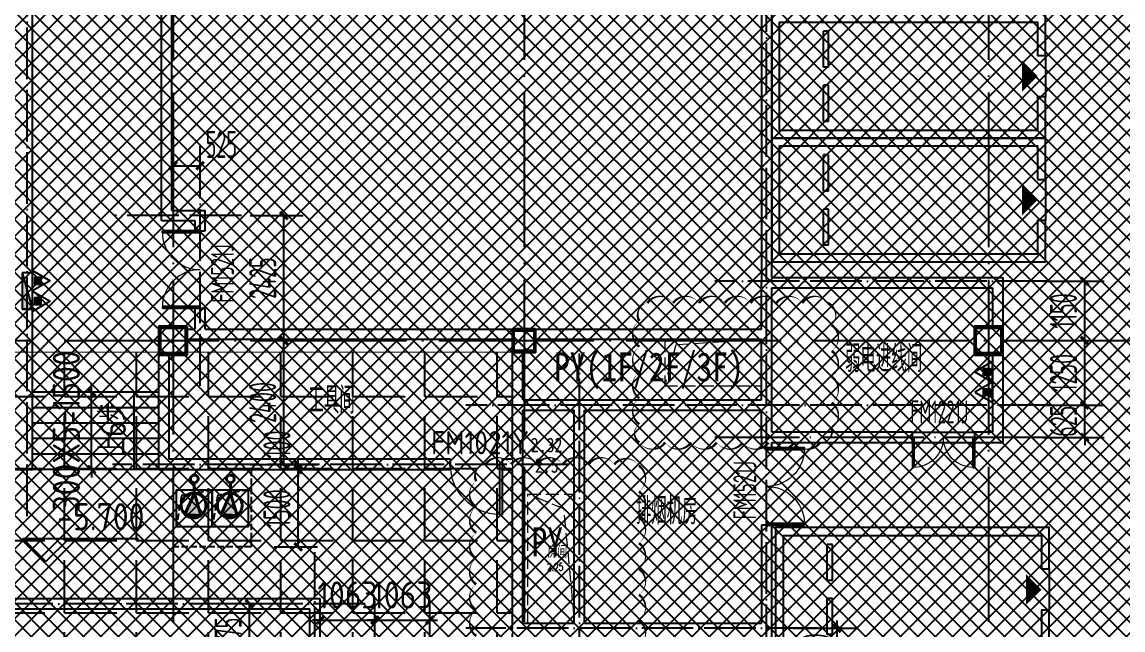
# Model space of a CAD drawing. Extents: x -473190 to 2138458, y -81875 to 2633646.
# Drawn here: x 503612 to 524941, y 110583 to 122368 of the extents above; entities that cross this region are included whole.
import ezdxf

# ---------------------------------------------------------------- set-up
doc = ezdxf.new("R2010")
doc.units = 0
doc.header["$LTSCALE"] = 1000
for name, pattern in [('DASH', [0.35, 0.25, -0.1]), ('DOTE', [2.42, 2, -0.2, 0.02, -0.2]), ('排水', [1.1, 1, -0.1])]:
    doc.linetypes.add(name, pattern=pattern)
for name, color, linetype in [('00-停车位', 67, 'Continuous'), ('A-COLUMN', 2, 'Continuous'), ('A-ROOM_NAME', 23, 'Continuous'), ('A-STAIR', 3, 'Continuous'), ('A-WALL', 2, 'Continuous'), ('DIM_ELEV', 3, 'Continuous'), ('DIM_SYMB', 3, 'Continuous'), ('DOOR_FIRE', 4, 'Continuous'), ('DOOR_FIRE_TEXT', 7, 'Continuous'), ('DOTE', 1, 'DOTE'), ('PUB_DIM', 3, 'Continuous'), ('PUB_TEXT', 7, 'Continuous'), ('RF-QT', 30, 'Continuous'), ('SPACE', 7, 'Continuous'), ('W-EQUIP_消火栓', 7, 'Continuous'), ('W-EQUIP_灭火器', 7, 'Continuous'), ('WINDOW', 4, 'Continuous'), ('WINDOW_TEXT', 7, 'Continuous'), ('排水', 4, 'Continuous'), ('索引线', 252, 'Continuous'), ('集水坑', 4, 'Continuous')]:
    doc.layers.add(name, color=color, linetype=linetype)
for name, color, linetype, lineweight in [('GPS-污水', 2, '排水', 40), ('HOLE', 52, 'Continuous', 15), ('钢柱', 51, 'Continuous', 35)]:
    doc.layers.add(name, color=color, linetype=linetype, lineweight=lineweight)
doc.styles.add('8B2_01', font='simhei.ttf', dxfattribs={"width": 0.8})
doc.styles.add('8B2_02', font='tssdeng.shx', dxfattribs={"width": 0.6, "bigfont": 'TSSDCHN.shx'})
doc.styles.add('_TCH_DIM_T3', font='tssdeng.shx', dxfattribs={"width": 0.564706, "bigfont": '@@@tssdchn.shx'})
doc.styles.add('_TCH_SPACE', font='SIMPLEX', dxfattribs={"height": 5, "bigfont": 'GBCBIG'})
doc.styles.add('_TCH_WINDOW', font='tssdeng.shx', dxfattribs={"width": 0.8, "height": 3.5, "bigfont": 'tssdchn.shx'})
doc.styles.get("Standard").update_dxf_attribs({"font": 'gbenor.shx', "bigfont": 'gbcbig.shx'})
doc.styles.add('STANDARD_T3', font='gbenor.shx', dxfattribs={"bigfont": 'gbcbig.shx'})
doc.dimstyles.new('_TCH_ARCH&&150', dxfattribs={"dimtxt": 525, "dimasz": 150, "dimexe": 375, "dimexo": 450, "dimgap": 150, "dimtad": 1, "dimdec": 0, "dimzin": 0, "dimdsep": 46, "dimtxsty": '_TCH_DIM_T3', "dimblk": 'ARCHTICK', "dimcen": 0.09, "dimclrt": 7, "dimazin": 2, "dimtfac": 1, "dimtdec": 0, "dimtix": 1, "dimtmove": 2, "dimatfit": 3, "dimfxl": 0, "dimtolj": 1, "dimtzin": 0, "dimarcsym": 0})
doc.dimstyles.new('STANDARD&&150', dxfattribs={"dimtxt": 525, "dimasz": 150, "dimexe": 375, "dimexo": 450, "dimgap": 225, "dimtad": 1, "dimdec": 0, "dimzin": 0, "dimdsep": 46, "dimtxsty": 'STANDARD_T3', "dimblk": 'ARCHTICK', "dimcen": 0.09, "dimadec": 0, "dimazin": 0, "dimtfac": 1, "dimtdec": 0, "dimtix": 1, "dimtmove": 2, "dimatfit": 3, "dimfxl": 0, "dimtolj": 1, "dimtzin": 0, "dimarcsym": 0})

# ---------------------------------------------------------------- blocks, each defined once
blk = doc.blocks.new('车位2400x5300')
at = {"layer": '00-停车位', "color": 251}
for p, q in [((-875, -1000), (-175, -1000)), ((-875, -1100), (-875, -1000)), ((-175, -1100), (-175, -1000)), ((175, -1000), (875, -1000)), ((175, -1100), (175, -1000)), ((875, -1100), (875, -1000)), ((-875, -1100), (-175, -1100)), ((175, -1100), (875, -1100)), ((400, -5300), (-400, -5300))]:
    blk.add_line(p, q, dxfattribs=at)
blk.add_lwpolyline([(400, -5150), (400, -5300), (1200, -5300), (1200, 0), (-1200, 0), (-1200, -5300), (-400, -5300), (-400, -5150), (-1050, -5150), (-1050, -150), (1050, -150), (1050, -5150), (400, -5150)], dxfattribs=at)
blk.add_lwpolyline([(0, -5150, 0, 600, 0), (0, -4850, 600, 600, 0)], format="xyseb", dxfattribs=at)
blk = doc.blocks.new('$SB01_1')
h = blk.add_hatch(color=256)
h.dxf.hatch_style = 1
h.paths.add_polyline_path([(-0.381, -0.323), (0.5, 0), (-0.381, 0.323)])
h.paths.add_polyline_path([(0, 0), (0.002, 0), (0.002, 0.001), (0, 0.001)], flags=24)
h.paths.add_polyline_path([(0, -0.002), (0.003, -0.002), (0.003, -0.001), (0, -0.001)], flags=24)
h.paths.add_polyline_path([(0, -0.003), (0.003, -0.003), (0.003, -0.002), (0, -0.002)], flags=24)
for p, q in [((0.5, 0), (-0.381, 0.323)), ((-0.381, 0.323), (-0.381, -0.323)), ((0.5, 0), (-0.381, -0.323))]:
    blk.add_line(p, q)
blk.add_circle((0, 0), 0.5)
at = {"flags": 1}
for tag, p in [('UNIT', (0, 0)), ('SPEC', (0, -0.002)), ('WHAT', (0, -0.003))]:
    blk.add_attdef(tag, p, '', height=0.001, dxfattribs=at)
blk = doc.blocks.new('人防集水坑')
at = {"layer": 'GPS-污水', "linetype": '排水'}
for p, q in [((307486, 701151), (307284, 701151)), ((307486, 700451), (307284, 700451))]:
    blk.add_line(p, q, dxfattribs=at)
for centre in [(307561, 701151), (307561, 700451)]:
    blk.add_circle(centre, 75, dxfattribs=at)
at = {"layer": '集水坑', "linetype": 'DASH', "ltscale": 0.5}
blk.add_lwpolyline([(306241, 700051), (306241, 701551), (307741, 701551), (307741, 700051)], close=True, dxfattribs=at)
at = {"layer": '集水坑', "linetype": 'Continuous', "ltscale": 0.5}
for points in [[(306641, 701501), (306641, 700801), (307341, 700801), (307341, 701501)], [(306641, 700801), (306641, 700101), (307341, 700101), (307341, 700801)]]:
    blk.add_lwpolyline(points, close=True, dxfattribs=at)
at = {"layer": '集水坑', "linetype": 'DASH', "ltscale": 0.5}
for points in [[(307341, 700801), (307237, 701397), (306641, 701501)], [(307347, 700101), (307243, 700697), (306647, 700801)]]:
    blk.add_lwpolyline(points, dxfattribs=at)
at = {"layer": 'GPS-污水', "linetype": '排水', "xscale": -480.0000000000002, "yscale": 480.0000000000002, "zscale": 480.0000000000002, "rotation": 176.2535374729293}
for p in [(307045, 701164, 0), (307045, 700464, 0)]:
    blk.add_blockref('$SB01_1', p, dxfattribs=at)
blk = doc.blocks.new('_ArchTick')
at = {"color": 0, "linetype": 'ByBlock', "const_width": 0.4}
blk.add_lwpolyline([(-0.5, -0.5), (0.5, 0.5)], dxfattribs=at)
blk = doc.blocks.new('*D5316')
at = {"layer": 'Defpoints', "color": 0, "transparency": 16777216}
for p in [(70496, -70918), (71409, -70918), (70496, -72418)]:
    blk.add_point(p, dxfattribs=at)
at = {"layer": 'PUB_DIM', "color": 0, "lineweight": -2, "transparency": 16777216}
for p, q in [((70946, -70918), (71784, -70918)), ((71409, -72418), (71409, -70918)), ((70946, -72418), (71784, -72418))]:
    blk.add_line(p, q, dxfattribs=at)
at = {"layer": 'PUB_DIM', "color": 0, "lineweight": -2, "transparency": 16777216, "xscale": 150, "yscale": 150, "zscale": 150}
for p, rotation in [((71409, -70918), 90), ((71409, -72418), 270)]:
    blk.add_blockref('_ArchTick', p, dxfattribs=dict(at, rotation=rotation))
at = {"layer": 'PUB_DIM', "color": 7, "transparency": 16777216, "insert": (70997, -71668), "char_height": 525, "attachment_point": 5, "rotation": 90, "style": '_TCH_DIM_T3'}
blk.add_mtext('\\A1;1500', dxfattribs=at)
blk = doc.blocks.new('*D5317')
at = {"layer": 'Defpoints', "color": 0, "transparency": 16777216}
for p in [(70496, -70818), (70496, -70918), (71409, -70818)]:
    blk.add_point(p, dxfattribs=at)
at = {"layer": 'PUB_DIM', "color": 0, "lineweight": -2, "transparency": 16777216}
for p, q in [((71409, -70818), (71409, -70668)), ((70946, -70818), (71784, -70818)), ((70946, -70918), (71784, -70918)), ((71409, -70918), (71409, -70818)), ((71409, -70918), (71409, -71068))]:
    blk.add_line(p, q, dxfattribs=at)
at = {"layer": 'PUB_DIM', "color": 0, "lineweight": -2, "transparency": 16777216, "xscale": 150, "yscale": 150, "zscale": 150}
for p, rotation in [((71409, -70818), 270), ((71409, -70918), 90)]:
    blk.add_blockref('_ArchTick', p, dxfattribs=dict(at, rotation=rotation))
at = {"layer": 'PUB_DIM', "color": 7, "transparency": 16777216, "insert": (70997, -70426), "char_height": 525, "attachment_point": 5, "rotation": 90, "style": '_TCH_DIM_T3'}
blk.add_mtext('\\A1;100', dxfattribs=at)
blk = doc.blocks.new('A$C00330F2E')
at = {"layer": '钢柱', "color": 4, "lineweight": 35}
for points in [[(33925, -36050), (33375, -36050), (33375, -36600), (33925, -36600)], [(33895, -36570), (33405, -36570), (33405, -36080), (33895, -36080)], [(40675, -36100), (40225, -36100), (40225, -36550), (40675, -36550)], [(40645, -36520), (40255, -36520), (40255, -36130), (40645, -36130)], [(49725, -36050), (49175, -36050), (49175, -36600), (49725, -36600)], [(49695, -36570), (49205, -36570), (49205, -36080), (49695, -36080)]]:
    blk.add_lwpolyline(points, close=True, dxfattribs=at)
blk = doc.blocks.new('A$C4F5A101F')
at = {"layer": 'DOTE', "color": 16, "linetype": 'DOTE', "ltscale": 1.5}
for p, q in [((-223139.7, 16373.7), (-223139.7, -213765.2)), ((-216339.7, 16373.7), (-216339.7, -213765.2)), ((-207339.7, 16373.7), (-207339.7, -213765.2)), ((-297848.4, -39257.4), (-173939.7, -39257.4))]:
    blk.add_line(p, q, dxfattribs=at)
blk = doc.blocks.new('*D5496')
at = {"layer": 'Defpoints', "color": 0, "transparency": 16777216}
for p in [(50924, -21150), (52188, -21150), (50924, -22300)]:
    blk.add_point(p, dxfattribs=at)
at = {"layer": 'PUB_DIM', "color": 0, "lineweight": -2, "transparency": 16777216}
for p, q in [((51374, -21150), (52563, -21150)), ((52188, -22300), (52188, -21150)), ((51374, -22300), (52563, -22300))]:
    blk.add_line(p, q, dxfattribs=at)
at = {"layer": 'PUB_DIM', "color": 0, "lineweight": -2, "transparency": 16777216, "xscale": 150, "yscale": 150, "zscale": 150}
for p, rotation in [((52188, -21150), 90), ((52188, -22300), 270)]:
    blk.add_blockref('_ArchTick', p, dxfattribs=dict(at, rotation=rotation))
at = {"layer": 'PUB_DIM', "color": 7, "transparency": 16777216, "insert": (51776, -21725), "char_height": 525, "attachment_point": 5, "rotation": 90, "style": '_TCH_DIM_T3'}
blk.add_mtext('\\A1;1150', dxfattribs=at)
blk = doc.blocks.new('*D5497')
at = {"layer": 'Defpoints', "color": 0, "transparency": 16777216}
for p in [(50924, -22300), (52188, -22300), (50924, -23550)]:
    blk.add_point(p, dxfattribs=at)
at = {"layer": 'PUB_DIM', "color": 0, "lineweight": -2, "transparency": 16777216}
for p, q in [((51374, -22300), (52563, -22300)), ((52188, -23550), (52188, -22300)), ((51374, -23550), (52563, -23550))]:
    blk.add_line(p, q, dxfattribs=at)
at = {"layer": 'PUB_DIM', "color": 0, "lineweight": -2, "transparency": 16777216, "xscale": 150, "yscale": 150, "zscale": 150}
for p, rotation in [((52188, -22300), 90), ((52188, -23550), 270)]:
    blk.add_blockref('_ArchTick', p, dxfattribs=dict(at, rotation=rotation))
at = {"layer": 'PUB_DIM', "color": 7, "transparency": 16777216, "insert": (51776, -22925), "char_height": 525, "attachment_point": 5, "rotation": 90, "style": '_TCH_DIM_T3'}
blk.add_mtext('\\A1;1250', dxfattribs=at)
blk = doc.blocks.new('*D5498')
at = {"layer": 'Defpoints', "color": 0, "transparency": 16777216}
for p in [(50924, -23550), (52188, -23550), (50924, -24175)]:
    blk.add_point(p, dxfattribs=at)
at = {"layer": 'PUB_DIM', "color": 0, "lineweight": -2, "transparency": 16777216}
for p, q in [((52188, -23550), (52188, -23400)), ((51374, -23550), (52563, -23550)), ((52188, -24175), (52188, -23550)), ((51374, -24175), (52563, -24175)), ((52188, -24175), (52188, -24325))]:
    blk.add_line(p, q, dxfattribs=at)
at = {"layer": 'PUB_DIM', "color": 0, "lineweight": -2, "transparency": 16777216, "xscale": 150, "yscale": 150, "zscale": 150}
for p, rotation in [((52188, -23550), 270), ((52188, -24175), 90)]:
    blk.add_blockref('_ArchTick', p, dxfattribs=dict(at, rotation=rotation))
at = {"layer": 'PUB_DIM', "color": 7, "transparency": 16777216, "insert": (51776, -23862), "char_height": 525, "attachment_point": 5, "rotation": 90, "style": '_TCH_DIM_T3'}
blk.add_mtext('\\A1;625', dxfattribs=at)
blk = doc.blocks.new('*D5499')
at = {"layer": 'Defpoints', "color": 0, "transparency": 16777216}
for p in [(35573, -19875), (36674, -19875), (35573, -22300)]:
    blk.add_point(p, dxfattribs=at)
at = {"layer": 'PUB_DIM', "color": 0, "lineweight": -2, "transparency": 16777216}
for p, q in [((36023, -19875), (37049, -19875)), ((36674, -22300), (36674, -19875)), ((36023, -22300), (37049, -22300))]:
    blk.add_line(p, q, dxfattribs=at)
at = {"layer": 'PUB_DIM', "color": 0, "lineweight": -2, "transparency": 16777216, "xscale": 150, "yscale": 150, "zscale": 150}
for p, rotation in [((36674, -19875), 90), ((36674, -22300), 270)]:
    blk.add_blockref('_ArchTick', p, dxfattribs=dict(at, rotation=rotation))
at = {"layer": 'PUB_DIM', "color": 7, "transparency": 16777216, "insert": (36262, -21088), "char_height": 525, "attachment_point": 5, "rotation": 90, "style": '_TCH_DIM_T3'}
blk.add_mtext('\\A1;2425', dxfattribs=at)
blk = doc.blocks.new('*D5500')
at = {"layer": 'Defpoints', "color": 0, "transparency": 16777216}
for p in [(35573, -22300), (36674, -22300), (35573, -24700)]:
    blk.add_point(p, dxfattribs=at)
at = {"layer": 'PUB_DIM', "color": 0, "lineweight": -2, "transparency": 16777216}
for p, q in [((36023, -22300), (37049, -22300)), ((36674, -24700), (36674, -22300)), ((36023, -24700), (37049, -24700))]:
    blk.add_line(p, q, dxfattribs=at)
at = {"layer": 'PUB_DIM', "color": 0, "lineweight": -2, "transparency": 16777216, "xscale": 150, "yscale": 150, "zscale": 150}
for p, rotation in [((36674, -22300), 90), ((36674, -24700), 270)]:
    blk.add_blockref('_ArchTick', p, dxfattribs=dict(at, rotation=rotation))
at = {"layer": 'PUB_DIM', "color": 7, "transparency": 16777216, "insert": (36262, -23500), "char_height": 525, "attachment_point": 5, "rotation": 90, "style": '_TCH_DIM_T3'}
blk.add_mtext('\\A1;2400', dxfattribs=at)
blk = doc.blocks.new('*D5501')
at = {"layer": 'Defpoints', "color": 0, "transparency": 16777216}
for p in [(35050, -18909), (34525, -19863), (35050, -19863)]:
    blk.add_point(p, dxfattribs=at)
at = {"layer": 'PUB_DIM', "color": 0, "lineweight": -2, "transparency": 16777216}
for p, q in [((34525, -19413), (34525, -18534)), ((35050, -19413), (35050, -18534)), ((34525, -18909), (35050, -18909))]:
    blk.add_line(p, q, dxfattribs=at)
at = {"layer": 'PUB_DIM', "color": 0, "lineweight": -2, "transparency": 16777216, "xscale": 150, "yscale": 150, "zscale": 150, "rotation": 180}
blk.add_blockref('_ArchTick', (34525, -18909), dxfattribs=at)
at = {"layer": 'PUB_DIM', "color": 0, "lineweight": -2, "transparency": 16777216, "xscale": 150, "yscale": 150, "zscale": 150}
blk.add_blockref('_ArchTick', (35050, -18909), dxfattribs=at)
at = {"layer": 'PUB_DIM', "color": 7, "transparency": 16777216, "insert": (35462, -18497), "char_height": 525, "attachment_point": 5, "style": '_TCH_DIM_T3'}
blk.add_mtext('\\A1;525', dxfattribs=at)
blk = doc.blocks.new('*D5506')
at = {"layer": 'Defpoints', "color": 0, "transparency": 16777216}
for p in [(36005, -27400), (36991, -27400), (36991, -28675)]:
    blk.add_point(p, dxfattribs=at)
at = {"layer": 'PUB_DIM', "color": 0, "lineweight": -2, "transparency": 16777216}
for p, q in [((36541, -27400), (35630, -27400)), ((36005, -28675), (36005, -27400)), ((36541, -28675), (35630, -28675))]:
    blk.add_line(p, q, dxfattribs=at)
at = {"layer": 'PUB_DIM', "color": 0, "lineweight": -2, "transparency": 16777216, "xscale": 150, "yscale": 150, "zscale": 150}
for p, rotation in [((36005, -27400), 90), ((36005, -28675), 270)]:
    blk.add_blockref('_ArchTick', p, dxfattribs=dict(at, rotation=rotation))
at = {"layer": 'PUB_DIM', "color": 7, "transparency": 16777216, "insert": (35593, -28038), "char_height": 525, "attachment_point": 5, "rotation": 90, "style": '_TCH_DIM_T3'}
blk.add_mtext('\\A1;1275', dxfattribs=at)
blk = doc.blocks.new('*D5511')
at = {"layer": 'Defpoints', "color": 0, "transparency": 16777216}
for p in [(46089, -27875), (47389, -27875), (46089, -28675)]:
    blk.add_point(p, dxfattribs=at)
at = {"layer": 'PUB_DIM', "color": 0, "lineweight": -2, "transparency": 16777216}
for p, q in [((47389, -27875), (47389, -27725)), ((46539, -27875), (47764, -27875)), ((47389, -28675), (47389, -27875)), ((46539, -28675), (47764, -28675)), ((47389, -28675), (47389, -28825))]:
    blk.add_line(p, q, dxfattribs=at)
at = {"layer": 'PUB_DIM', "color": 0, "lineweight": -2, "transparency": 16777216, "xscale": 150, "yscale": 150, "zscale": 150}
for p, rotation in [((47389, -27875), 270), ((47389, -28675), 90)]:
    blk.add_blockref('_ArchTick', p, dxfattribs=dict(at, rotation=rotation))
at = {"layer": 'PUB_DIM', "color": 7, "transparency": 16777216, "insert": (46977, -28275), "char_height": 525, "attachment_point": 5, "rotation": 90, "style": '_TCH_DIM_T3'}
blk.add_mtext('\\A1;800', dxfattribs=at)
blk = doc.blocks.new('A$C031B73C8')
blk.add_lwpolyline([(60534.9, -45425, 0, 50, 0.5205671), (61034.9, -45425, 0, 50, 0.5205671), (61534.9, -45425, 0, 50, 0.5205671), (62034.9, -45425, 0, 50, 0.5205671), (62534.9, -45425, 0, 50, 0.5205671), (63034.9, -45425, 0, 50, 0.5205671), (63534.9, -45425, 0, 50, 0.5205671), (64034.9, -45425, 0, 50, 0.5205671), (64260.9, -45151, 0, 50, 0.5205671), (64260.9, -44651, 0, 50, 0.5205671), (64260.9, -44151, 0, 50, 0.5205671), (64260.9, -43651, 0, 50, 0.5205671), (64260.9, -43151, 0, 50, 0.5205671), (64189.1, -42722.7, 0, 50, 0.5205671), (63689.1, -42722.7, 0, 50, 0.5205671), (63189.1, -42722.7, 0, 50, 0.5205671), (62689.1, -42722.7, 0, 50, 0.5205671), (62189.1, -42722.7, 0, 50, 0.5205671), (61689.1, -42722.7, 0, 50, 0.5205671), (61189.1, -42722.7, 0, 50, 0.5205671), (60689.1, -42722.7, 0, 50, 0.5205671), (60534.9, -43068.5, 0, 50, 0.5205671), (60534.9, -43568.5, 0, 50, 0.5205671), (60534.9, -44068.5, 0, 50, 0.5205671), (60534.9, -44568.5, 0, 50, 0.5205671), (60534.9, -45068.5, 0, 50, 0.5205671)], format="xyseb", close=True)
blk.add_lwpolyline([(60525, -49375, 0, 50, 0.5205671), (60525, -48875, 0, 50, 0.5205671), (60525, -48375, 0, 50, 0.5205671), (60525, -47875, 0, 50, 0.5205671), (60525, -47375, 0, 50, 0.5205671), (60525, -46875, 0, 50, 0.5205671), (60525, -46375, 0, 50, 0.5205671), (60525, -45875, 0, 50, 0.5205671), (60050, -45850, 0, 50, 0.5205671), (59550, -45850, 0, 50, 0.5205671), (59050, -45850, 0, 50, 0.5205671), (58550, -45850, 0, 50, 0.5205671), (58050, -45850, 0, 50, 0.5205671), (57550, -45850, 0, 50, 0.5205671), (57375, -46175, 0, 50, 0.5205671), (57375, -46675, 0, 50, 0.5205671), (57375, -47175, 0, 50, 0.5205671), (57375, -47675, 0, 50, 0.5205671), (57375, -48175, 0, 50, 0.5205671), (57375, -48675, 0, 50, 0.5205671), (57375, -49175, 0, 50, 0.5205671)], format="xyseb")
at = {"layer": 'HOLE', "linetype": 'DASH'}
for points in [[(61025, -44325), (62900, -44325), (62900, -43425), (61025, -43425)], [(62900, -43425), (61239.5, -43534.7), (61025, -44325)], [(61025, -43425), (61025, -44325)], [(59273.7, -48825), (59075.9, -46713.1), (58375, -46425)]]:
    blk.add_lwpolyline(points, dxfattribs=at)
blk.add_lwpolyline([(59275, -46425), (59273.7, -48925), (58373.7, -48925), (58375, -46425)], close=True, dxfattribs=at)
at = {"layer": 'SPACE', "style": '_TCH_SPACE'}
blk.add_text('房间', height=241.13, dxfattribs=at).set_placement((58753.9, -47660.4))
at = {"layer": 'SPACE', "style": '_TCH_SPACE', "width": 0.705882}
blk.add_text('2.25', height=148.75, dxfattribs=at).set_placement((58746.9, -47909.8))
blk = doc.blocks.new('$TwtSys$00000434')
for p, q in [((-0.5, 0.5), (-0.5, -0.5)), ((-0.5, -0.5), (0.5, 0.5)), ((0.5, 0.5), (-0.5, 0.5)), ((0.5, -0.5), (0.5, 0.5)), ((-0.5, -0.5), (0.5, -0.5))]:
    blk.add_line(p, q)
blk.add_solid([(0.5, -0.5), (0.5, 0.5), (-0.5, -0.5)])
blk = doc.blocks.new('$TwtSys$00000546')
h = blk.add_hatch()
h.set_pattern_fill('ANSI31', color=256, scale=200, style=0)
h.set_pattern_definition([(45, (-38543.802, -6670.83), (-17.67767, 17.67767), [])])
h.paths.add_polyline_path([(-65, 174), (65, 174), (65, 44), (-65, 44)])
for points in [[(0, 344), (-198, 0), (198, 0)], [(-65, 174), (65, 174), (65, 44), (-65, 44)]]:
    blk.add_lwpolyline(points, close=True)
blk = doc.blocks.new('ADFASDF')
h = blk.add_hatch()
h.set_pattern_fill('ANSI37', color=8, scale=150)
h.set_pattern_definition([(45, (0, 0), (-168.3798, 168.3798), []), (135, (0, 0), (-168.3798, -168.3798), [])])
h.paths.add_polyline_path([(521397, 239186), (521397, 224886), (539697, 224886), (539697, 169261), (524947, 169261), (524947, 171211), (527822, 171211), (527922, 176611), (501318, 176611), (501125, 109884), (530547, 109887), (530547, 107449), (538188, 100503), (536147, 98236), (540086, 94690), (517812, 69953), (517812, 59790), (482108, 20136), (405247, 20136), (405247, 26086), (391997, 40436), (391997, 64736), (399997, 64738), (399997, 239186), (409022, 239186)])
blk = doc.blocks.new('*D3467')
at = {"layer": 'Defpoints', "color": 0, "transparency": 16777216}
for p in [(510450, 110774), (509387, 109461), (510450, 109461)]:
    blk.add_point(p, dxfattribs=at)
at = {"layer": 'PUB_DIM', "color": 0, "lineweight": -2, "transparency": 16777216}
for p, q in [((509387, 109911), (509387, 111149)), ((510450, 109911), (510450, 111149)), ((509387, 110774), (509237, 110774)), ((509387, 110774), (510450, 110774)), ((510450, 110774), (510600, 110774))]:
    blk.add_line(p, q, dxfattribs=at)
at = {"layer": 'PUB_DIM', "color": 0, "lineweight": -2, "transparency": 16777216, "xscale": 150, "yscale": 150, "zscale": 150}
blk.add_blockref('_ArchTick', (509387, 110774), dxfattribs=at)
at = {"layer": 'PUB_DIM', "color": 0, "lineweight": -2, "transparency": 16777216, "xscale": 150, "yscale": 150, "zscale": 150, "rotation": 180}
blk.add_blockref('_ArchTick', (510450, 110774), dxfattribs=at)
at = {"layer": 'PUB_DIM', "color": 0, "transparency": 16777216, "insert": (509918, 111262), "char_height": 525, "attachment_point": 5, "style": 'STANDARD_T3'}
blk.add_mtext('\\A1;1063', dxfattribs=at)
blk = doc.blocks.new('*D3468')
at = {"layer": 'Defpoints', "color": 0, "transparency": 16777216}
for p in [(511512, 110774), (510450, 109461), (511512, 109461)]:
    blk.add_point(p, dxfattribs=at)
at = {"layer": 'PUB_DIM', "color": 0, "lineweight": -2, "transparency": 16777216}
for p, q in [((510450, 109911), (510450, 111149)), ((511512, 109911), (511512, 111149)), ((510450, 110774), (510300, 110774)), ((510450, 110774), (511512, 110774)), ((511512, 110774), (511662, 110774))]:
    blk.add_line(p, q, dxfattribs=at)
at = {"layer": 'PUB_DIM', "color": 0, "lineweight": -2, "transparency": 16777216, "xscale": 150, "yscale": 150, "zscale": 150}
blk.add_blockref('_ArchTick', (510450, 110774), dxfattribs=at)
at = {"layer": 'PUB_DIM', "color": 0, "lineweight": -2, "transparency": 16777216, "xscale": 150, "yscale": 150, "zscale": 150, "rotation": 180}
blk.add_blockref('_ArchTick', (511512, 110774), dxfattribs=at)
at = {"layer": 'PUB_DIM', "color": 0, "transparency": 16777216, "insert": (510981, 111262), "char_height": 525, "attachment_point": 5, "style": 'STANDARD_T3'}
blk.add_mtext('\\A1;1063', dxfattribs=at)
blk = doc.blocks.new('*D3480')
at = {"layer": 'Defpoints', "color": 0, "transparency": 16777216}
for p in [(504958, 115192), (505918, 115192), (505918, 113692)]:
    blk.add_point(p, dxfattribs=at)
at = {"layer": 'PUB_DIM', "color": 0, "lineweight": -2, "transparency": 16777216}
for p, q in [((505468, 115192), (504583, 115192)), ((504958, 115192), (504958, 115342)), ((504958, 113692), (504958, 115192)), ((505468, 113692), (504583, 113692)), ((504958, 113692), (504958, 113542))]:
    blk.add_line(p, q, dxfattribs=at)
at = {"layer": 'PUB_DIM', "color": 0, "lineweight": -2, "transparency": 16777216, "xscale": 150, "yscale": 150, "zscale": 150}
for p, rotation in [((504958, 115192), 270), ((504958, 113692), 90)]:
    blk.add_blockref('_ArchTick', p, dxfattribs=dict(at, rotation=rotation))
at = {"layer": 'PUB_DIM', "color": 0, "transparency": 16777216, "insert": (504471, 114442), "char_height": 525, "attachment_point": 5, "rotation": 90, "style": 'STANDARD_T3'}
blk.add_mtext('\\A1;300X5=1500', dxfattribs=at)
blk = doc.blocks.new('$DorLib2D$00000002')
for p, q in [((-0.5, 0), (-0.5, 0.4875)), ((-0.475, 0.4875), (-0.5, 0.4875)), ((-0.475, 0), (-0.475, 0.4875)), ((0.475, 0), (0.475, 0.4875)), ((0.475, 0.4875), (0.5, 0.4875)), ((0.5, 0), (0.5, 0.4875)), ((-0.5, 0), (-0.475, 0)), ((0.5, 0), (0.475, 0))]:
    blk.add_line(p, q)
at = {"lineweight": 13}
for centre, start, end in [((-0.4875, 0), 0, 88.53072), ((0.4875, 0), 91.46928, 180)]:
    blk.add_arc(centre, 0.4875, start, end, dxfattribs=at)
blk = doc.blocks.new('$DorLib2D$00000001')
for p, q in [((0.45, 0.975), (0.5, 0.975)), ((0.45, 0), (0.45, 0.975)), ((0.5, 0), (0.5, 0.975)), ((0.5, 0), (0.45, 0))]:
    blk.add_line(p, q)
at = {"lineweight": 13}
blk.add_arc((0.475, 0), 0.975, 91.4693, 180, dxfattribs=at)
blk = doc.blocks.new('A$C3672542B')
at = {"layer": '排水', "color": 3, "linetype": 'DASH'}
for points in [[(68111.3, -73302.8, 0, 0, 0), (68467.2, -72946.8, 160, 0, 0), (68891.5, -72522.6, 0, 0, 0)], [(71380.4, -73302.8, 0, 0, 0), (71024.5, -72946.8, 160, 0, 0), (70600.2, -72522.6, 0, 0, 0)]]:
    blk.add_lwpolyline(points, format="xyseb", dxfattribs=at)
at = {"layer": '集水坑', "linetype": 'Continuous', "rotation": 90}
blk.add_blockref('人防集水坑', (770546.6, -378659.3), dxfattribs=at)
at = {"layer": 'PUB_DIM'}
dim = blk.add_linear_dim(base=(71409.2, -70818.2), p1=(70495.9, -70918.2), p2=(70495.9, -70818.2), angle=90, dimstyle='_TCH_ARCH&&150', dxfattribs=at)
dim.commit()
dim.dimension.update_dxf_attribs({"geometry": '*D5317', "text_midpoint": (70996.7, -70425.9), "dimtype": 161})
dim = blk.add_aligned_dim(p1=(70495.9, -72418.2), p2=(70495.9, -70918.2), distance=-913.3, dimstyle='_TCH_ARCH&&150', dxfattribs=at)
dim.commit()
dim.dimension.update_dxf_attribs({"geometry": '*D5316', "text_midpoint": (70996.7, -71668.2)})
blk = doc.blocks.new('A$C2B5B1B2C')
at = {"layer": 'DOTE', "linetype": 'DOTE', "ltscale": 0.5}
for p, q in [((46025, -40517.9), (46025, 9700)), ((31700, -25700), (31700, -3500)), ((35050, -23175), (35050, -18875)), ((35850, -19875), (33400, -19875)), ((51500, -21150), (45025, -21150)), ((42399.6, -28875), (42399.6, -22550)), ((51500, -23550), (40200, -23550)), ((42200, -24700), (33350, -24700)), ((37275, -29675), (37275, -26400)), ((38250, -27400), (18014.5, -27400)), ((47025, -27875), (40200, -27875))]:
    blk.add_line(p, q, dxfattribs=at)
at = {"layer": 'DOTE'}
blk.add_line((51500, -24175), (45025, -24175), dxfattribs=at)
at = {"layer": 'PUB_DIM'}
dim = blk.add_linear_dim(base=(35050, -18909.3), p1=(34525, -19863.4), p2=(35050, -19863.4), angle=0, dimstyle='_TCH_ARCH&&150', dxfattribs=at)
dim.commit()
dim.dimension.update_dxf_attribs({"geometry": '*D5501', "text_midpoint": (35461.7, -18496.8), "dimtype": 161})
for p1, p2, distance, picture, middle in [((35573.5, -22300), (35573.5, -19875), -1100.6, '*D5499', (36261.6, -21087.5)), ((50923.6, -22300), (50923.6, -21150), -1264.7, '*D5496', (51775.8, -21725)), ((50923.6, -23550), (50923.6, -22300), -1264.7, '*D5497', (51775.8, -22925)), ((35573.5, -24700), (35573.5, -22300), -1100.6, '*D5500', (36261.6, -23500)), ((50923.6, -24175), (50923.6, -23550), -1264.7, '*D5498', (51775.8, -23862.5)), ((36991.2, -28675), (36991.2, -27400), 985.9, '*D5506', (35592.8, -28037.5)), ((46089.1, -28675), (46089.1, -27875), -1300, '*D5511', (46976.6, -28275))]:
    dim = blk.add_aligned_dim(p1=p1, p2=p2, distance=distance, dimstyle='_TCH_ARCH&&150', dxfattribs=at)
    dim.commit()
    dim.dimension.update_dxf_attribs({"geometry": picture, "text_midpoint": middle})

msp = doc.modelspace()

# ---------------------------------------------------------------- hatches: boundary and pattern name
h = msp.add_hatch()
h.set_pattern_fill('ANGLE', color=252, scale=400)
h.set_pattern_definition([(0, (544945.8, 327452.8), (0, 1397), [1016, -381]), (90, (544945.8, 327452.8), (-1397, 9e-14), [1016, -381])])
h.paths.add_polyline_path([(513112.2, 98417.4), (490962.2, 98417.4), (490962.2, 115967.4), (513112.2, 115967.4)])
at = {"layer": 'DIM_SYMB'}
msp.add_hatch(color=256, dxfattribs=at).paths.add_polyline_path([(505781.8, 115192.4), (505781.8, 114742.4), (505721.8, 114742.4)])

# ---------------------------------------------------------------- linework, layer by layer
at = {"layer": 'A-COLUMN'}
for p, q in [((506812.2, 116467.4), (506262.2, 116467.4)), ((506262.2, 116467.4), (506262.2, 115917.4)), ((506812.2, 115917.4), (506812.2, 116467.4)), ((522612.2, 116467.4), (522062.2, 116467.4)), ((522062.2, 116467.4), (522062.2, 115917.4)), ((522612.2, 115917.4), (522612.2, 116467.4)), ((513562.2, 116417.4), (513112.2, 116417.4)), ((513112.2, 116417.4), (513112.2, 115967.4)), ((513562.2, 115967.4), (513562.2, 116417.4)), ((506262.2, 115917.4), (506812.2, 115917.4)), ((513112.2, 115967.4), (513562.2, 115967.4)), ((522062.2, 115917.4), (522612.2, 115917.4))]:
    msp.add_line(p, q, dxfattribs=at)
at = {"layer": 'A-STAIR'}
for points in [[(506262.2, 115192.4), (503812.2, 115192.4)], [(506262.2, 114892.4), (503812.2, 114892.4)], [(506262.2, 114592.4), (503812.2, 114592.4)], [(506262.2, 114292.4), (503812.2, 114292.4)], [(506262.2, 113992.4), (503812.2, 113992.4)], [(506262.2, 113692.4), (503812.2, 113692.4)]]:
    msp.add_lwpolyline(points, dxfattribs=at)
at = {"layer": 'A-WALL'}
for p, q in [((503812.2, 117504), (503812.2, 131092.4)), ((517937.2, 128792.4), (517937.2, 117317.4)), ((518137.2, 117417.4), (518137.2, 128792.4)), ((506312.2, 118517.4), (506312.2, 124867.4)), ((506512.2, 118717.4), (506512.2, 124867.4)), ((506512.2, 118717.4), (507162.2, 118717.4)), ((507162.2, 118317.4), (507162.2, 118717.4)), ((506312.2, 118517.4), (506962.2, 118517.4)), ((506962.2, 118517.4), (506962.2, 118317.4)), ((506962.2, 118317.4), (507162.2, 118317.4)), ((503612.2, 117504), (503612.2, 116804)), ((503812.2, 117504), (503612.2, 117504)), ((517937.2, 116417.4), (517937.2, 117317.4)), ((518137.2, 117417.4), (522612.2, 117417.4)), ((522612.2, 117417.4), (522612.2, 116467.4)), ((518137.2, 117217.4), (522412.2, 117217.4)), ((518137.2, 116317.4), (518137.2, 117217.4)), ((522412.2, 117217.4), (522412.2, 116467.4)), ((503812.2, 116804), (503612.2, 116804)), ((503812.2, 113692.4), (503812.2, 116804)), ((507162.2, 116817.4), (506962.2, 116817.4)), ((506962.2, 116817.4), (506962.2, 116417.4)), ((507162.2, 116417.4), (507162.2, 116817.4)), ((506812.2, 116417.4), (506962.2, 116417.4)), ((507162.2, 116417.4), (513112.2, 116417.4)), ((513562.2, 116417.4), (517937.2, 116417.4)), ((518137.2, 114942.4), (518137.2, 116317.4)), ((506812.2, 116217.4), (507062.2, 116217.4)), ((507062.2, 116217.4), (513112.2, 116217.4)), ((513562.2, 116217.4), (517937.2, 116217.4)), ((517937.2, 115042.4), (517937.2, 116217.4)), ((506262.2, 113692.4), (506262.2, 115917.4)), ((506462.2, 113892.4), (506462.2, 115917.4)), ((513112.2, 114942.4), (513112.2, 115967.4)), ((513312.2, 115042.4), (513312.2, 115967.4)), ((522412.2, 115917.4), (522412.2, 114417.4)), ((522612.2, 115917.4), (522612.2, 114217.4)), ((513312.2, 115042.4), (514411.9, 115042.4)), ((514411.9, 115042.4), (517937.2, 115042.4)), ((513112.2, 113892.4), (513112.2, 114942.4)), ((513312.2, 114842.4), (514311.9, 114842.4)), ((513312.2, 113792.4), (513312.2, 114842.4)), ((514311.9, 110717.4), (514311.9, 114842.4)), ((514511.9, 114842.4), (517937.2, 114842.4)), ((514511.9, 110717.4), (514511.9, 114842.4)), ((517937.2, 114317.4), (517937.2, 114842.4)), ((518137.2, 114417.4), (518137.2, 114942.4)), ((520862.2, 114417.4), (518137.2, 114417.4)), ((520862.2, 114217.4), (520862.2, 114417.4)), ((522412.2, 114417.4), (522062.2, 114417.4)), ((522062.2, 114417.4), (522062.2, 114217.4)), ((517937.2, 114317.4), (517937.2, 114117.4)), ((517937.2, 114117.4), (518137.2, 114117.4)), ((518137.2, 114217.4), (520862.2, 114217.4)), ((518137.2, 114117.4), (518137.2, 114217.4)), ((522062.2, 114217.4), (522612.2, 114217.4)), ((486612.2, 113692.4), (503812.2, 113692.4)), ((506262.2, 113692.4), (511912.2, 113692.4)), ((511912.2, 113892.4), (506462.2, 113892.4)), ((511912.2, 113692.4), (511912.2, 113892.4)), ((513112.2, 113892.4), (512912.2, 113892.4)), ((512912.2, 113892.4), (512912.2, 113692.4)), ((512912.2, 113692.4), (513112.2, 113692.4)), ((513112.2, 110617.4), (513112.2, 113692.4)), ((513312.2, 110717.4), (513312.2, 113792.4)), ((518137.2, 112617.4), (517937.2, 112617.4)), ((517937.2, 112617.4), (517937.2, 110717.4)), ((518137.2, 110617.4), (518137.2, 112617.4)), ((501737.2, 111192.4), (509387.2, 111192.4)), ((509387.2, 109917.4), (509387.2, 111192.4)), ((501937.2, 110992.4), (509187.2, 110992.4)), ((509187.2, 109717.4), (509187.2, 110992.4)), ((513312.2, 110717.4), (514311.9, 110717.4)), ((514511.9, 110717.4), (517937.2, 110717.4)), ((518137.2, 109817.4), (518137.2, 110617.4))]:
    msp.add_line(p, q, dxfattribs=at)
at = {"layer": 'A-WALL', "linetype": 'DASH'}
msp.add_line((513112.2, 109917.4), (513112.2, 110617.4), dxfattribs=at)
at = {"layer": 'DIM_ELEV'}
for p, q in [((504075.4, 111909.1), (503625.4, 112359.1)), ((503625.4, 112359.1), (505871.3, 112359.1)), ((504075.4, 111909.1), (504525.4, 112359.1))]:
    msp.add_line(p, q, dxfattribs=at)
at = {"layer": 'DIM_SYMB'}
msp.add_lwpolyline([(505781.8, 113692.4), (505781.8, 115192.4)], dxfattribs=at)
at = {"layer": 'DOOR_FIRE'}
for p, q in [((520862.2, 114417.4), (522062.2, 114417.4)), ((520862.2, 114217.4), (522062.2, 114217.4))]:
    msp.add_line(p, q, dxfattribs=at)
at = {"layer": '索引线', "linetype": 'DASH', "const_width": 20}
msp.add_lwpolyline([(513112.2, 98417.4), (490962.2, 98417.4), (490962.2, 115967.4), (513112.2, 115967.4)], close=True, dxfattribs=at)

# ---------------------------------------------------------------- block references
for name, p in [('A$C3672542B', (437553.5, 184610.6)), ('ADFASDF', (49490, -74243.9)), ('A$C2B5B1B2C', (472012.2, 138492.4)), ('A$C031B73C8', (455037.2, 159642.4)), ('A$C00330F2E', (472887.2, 152517.4)), ('A$C00330F2E', (472887.2, 152517.4))]:
    msp.add_blockref(name, p)
at = {"layer": '00-停车位', "rotation": 90}
for p in [(518137.2, 121317.4), (518137.2, 118917.4), (518212.2, 111367.4)]:
    msp.add_blockref('车位2400x5300', p, dxfattribs=at)
at = {"layer": 'DOOR_FIRE'}
ref = msp.add_blockref('$DorLib2D$00000002', (507062.2, 117567.4), dxfattribs=dict(at, xscale=1500, yscale=1500, zscale=200, rotation=90))
ref.add_attrib('A', 'FM1521J', (507718.4, 116927.7), dxfattribs={"layer": 'DOOR_FIRE_TEXT', "height": 446.25, "rotation": 90, "style": '_TCH_WINDOW', "width": 0.564706})
ref = msp.add_blockref('$DorLib2D$00000002', (521462.2, 114317.4), dxfattribs=dict(at, xscale=1200, yscale=-1200, zscale=200))
ref.add_attrib('A', 'FM1221J', (520822.5, 114587.6), dxfattribs={"layer": 'DOOR_FIRE_TEXT', "height": 446.25, "style": '_TCH_WINDOW', "width": 0.564706})
ref = msp.add_blockref('$DorLib2D$00000002', (518037.2, 113367.4), dxfattribs=dict(at, xscale=1500, yscale=-1500, zscale=200, rotation=90))
ref.add_attrib('A', 'FM1521J', (517837.1, 112727.7), dxfattribs={"layer": 'DOOR_FIRE_TEXT', "height": 446.25, "rotation": 90, "style": '_TCH_WINDOW', "width": 0.564706})
at = {"layer": 'RF-QT'}
msp.add_blockref('A$C4F5A101F', (729676.9, 155449.8), dxfattribs=at)
at = {"layer": 'W-EQUIP_消火栓', "xscale": 700, "yscale": 200, "zscale": 700, "rotation": 270}
msp.add_blockref('$TwtSys$00000434', (503712.2, 117154), dxfattribs=at)
at = {"layer": 'W-EQUIP_灭火器', "xscale": -1, "rotation": 270}
for p in [(503812.2, 117352.4), (503812.2, 116955.6)]:
    msp.add_blockref('$TwtSys$00000546', p, dxfattribs=at)
at = {"layer": 'W-EQUIP_灭火器', "rotation": 90}
for p in [(522412.2, 115587.3), (522412.2, 115190.5)]:
    msp.add_blockref('$TwtSys$00000546', p, dxfattribs=at)
at = {"layer": 'WINDOW'}
ref = msp.add_blockref('$DorLib2D$00000001', (512412.2, 113792.4), dxfattribs=dict(at, xscale=1000, yscale=-1000, zscale=1000))
ref.add_attrib('A', 'FM1021Y', (511536.4, 113988.3), dxfattribs={"layer": 'WINDOW_TEXT', "height": 450})

# ---------------------------------------------------------------- texts
at = {"layer": 'A-ROOM_NAME', "style": '8B2_02', "width": 0.6}
for s, p in [('弱电进线间', (519555.4, 115579.5)), ('工具间', (509159.8, 114775.1)), ('排烟机房', (515502.9, 112627.5))]:
    msp.add_text(s, height=525, dxfattribs=at).set_placement(p)
at = {"layer": 'A-ROOM_NAME', "color": 1, "style": '8B2_01', "width": 0.8}
for s, height, p in [('PY(1F/2F/3F)', 563.291, (513917.2, 115401.2)), ('2.32', 281.65, (513469.2, 114028.4)), ('PY', 563.29, (513479.1, 112012.2))]:
    msp.add_text(s, height=height, dxfattribs=at).set_placement(p)
at = {"layer": 'A-ROOM_NAME', "color": 3, "style": '8B2_01', "width": 0.8}
msp.add_text('2.5', height=281.65, dxfattribs=at).set_placement((513549.5, 113631.9))
at = {"layer": 'PUB_TEXT'}
msp.add_text('上6步', height=506.38, rotation=90, dxfattribs=at).set_placement((505624.3, 113956.8))
msp.add_text('-5.700', height=525, dxfattribs=at).set_placement((504294.7, 112516.6))

# ---------------------------------------------------------------- dimensions: what is measured, and where the dimension line sits
at = {"layer": 'PUB_DIM'}
dim = msp.add_aligned_dim(p1=(505917.9, 113692.4), p2=(505917.9, 115192.4), distance=959.5, text='300X5=1500', dimstyle='STANDARD&&150', dxfattribs=at)
dim.commit()
dim.dimension.update_dxf_attribs({"geometry": '*D3480', "text_midpoint": (504470.9, 114442.4)})
for p1, p2, picture, middle in [((509387.2289461, 109461.3882167), (510449.7289461, 109461.3882167), '*D3467', (509918.4789461, 111261.5708677)), ((510449.7289461, 109461.3882167), (511512.2289461, 109461.3882167), '*D3468', (510980.9789461, 111261.5708677))]:
    dim = msp.add_aligned_dim(p1=p1, p2=p2, distance=1312.6826509, dimstyle='STANDARD&&150', dxfattribs=at)
    dim.commit()
    dim.dimension.update_dxf_attribs({"geometry": picture, "text_midpoint": middle})

doc.saveas('drawing.dxf')
